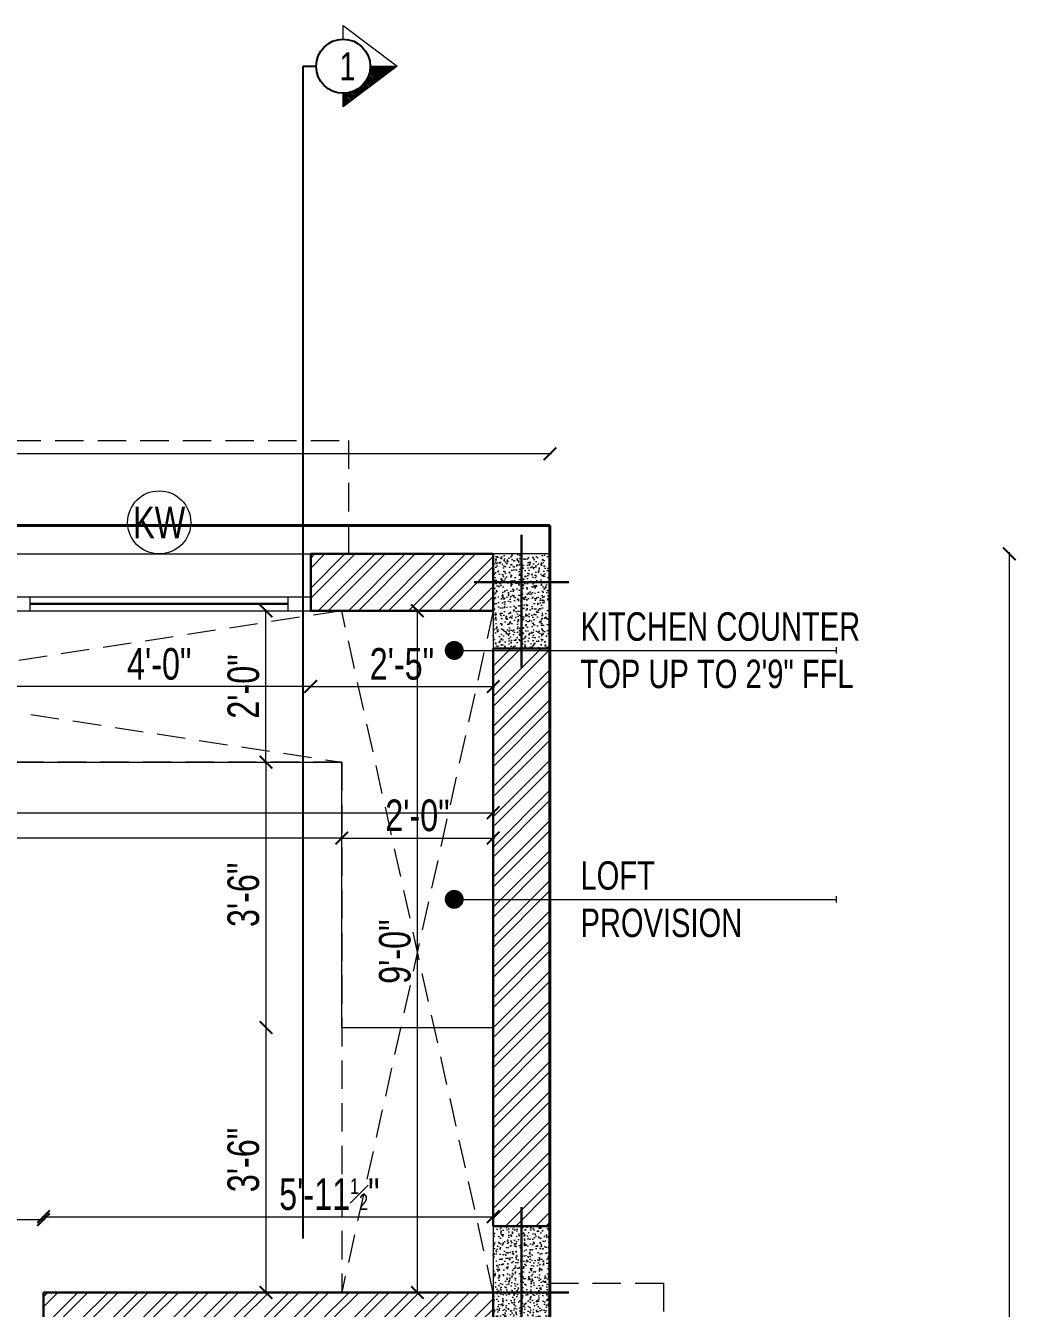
# Model space of a CAD drawing. Header units: inches. Extents: x 3365147 to 3374664, y 1380917 to 1384908.
# Drawn here: x 3365438 to 3365595, y 1383586.3 to 1383789.5 of the extents above; entities that cross this region are included whole.
import ezdxf
from ezdxf.enums import TextEntityAlignment as Align

# ---------------------------------------------------------------- set-up
doc = ezdxf.new("R2010")
doc.units = ezdxf.units.IN
doc.header["$LTSCALE"] = 18
doc.header["$MEASUREMENT"] = 0
doc.header["$PDSIZE"] = -1
for name, pattern in [('CONTINOUS', [0]), ('DASHDOT', [1, 0.5, -0.25, 0, -0.25]), ('HIDDEN', [0.375, 0.25, -0.125])]:
    doc.linetypes.add(name, pattern=pattern)
for name, color, linetype, lineweight in [('BOUNDARY-00_BC', 6, 'Continuous', 40), ('BOUNDARY-DIM_BC', 2, 'Continuous', 9), ('COLUMN-00 _BC', 1, 'Continuous', 20), ('COLUMN-00 CENTER LINE_BC', 5, 'Continuous', 30), ('COLUMN-00 HATCH_BC', 4, 'Continuous', 9), ('DETAIL-SECTION ARROW HATCH_BC', 252, 'CONTINOUS', 5), ('DETAIL-SECTION ARROW_BC', 1, 'CONTINOUS', 18), ('DETAIL-SECTION-00_BC', 2, 'DASHDOT', 25), ('DIM-03_BC', 1, 'Continuous', 9), ('DIM-04_BC', 3, 'Continuous', 9), ('JOINERY TEXT BORDER_BC', 60, 'Continuous', 9), ('JOINERY TEXT_BC', 220, 'Continuous', 15), ('KITCHEN-PLATFORM_BC', 1, 'Continuous', 20), ('LINTEL LOFT-00_BC', 41, 'HIDDEN', 13), ('SET BACK-DIM_BC', 2, 'Continuous', 9), ('SUNSHADE_BC', 1, 'HIDDEN', 20), ('TEXT-02 _BC', 3, 'CONTINOUS', 18), ('TEXT-02_ARROW_BC', 4, 'Continuous', 13), ('WALL-00_BC', 7, 'Continuous', 30), ('WALL-9 inch BRICK HATCH_BC', 22, 'Continuous', 0), ('WINDOW-00 SHUTTER_BC', 40, 'Continuous', 9), ('WINDOWS-00_BC', 30, 'Continuous', 18)]:
    doc.layers.add(name, color=color, linetype=linetype, lineweight=lineweight)
doc.styles.add('DIM_BC', font='swisscl.ttf')
doc.styles.add('WD Room text', font='swisscl.ttf')
doc.dimstyles.new('DIM_BC', dxfattribs={"dimtxt": 4, "dimasz": 2, "dimexe": 4.5, "dimexo": 0, "dimgap": 1, "dimtad": 1, "dimdec": 4, "dimzin": 3, "dimdsep": 46, "dimlunit": 4, "dimtxsty": 'DIM_BC', "dimblk": 'ARCHTICK', "dimcen": 0.0625, "dimdle": 0.25, "dimse1": 1, "dimse2": 1, "dimclrd": 7, "dimclre": 4, "dimclrt": 256, "dimadec": 0, "dimazin": 0, "dimtfac": 0.5, "dimtdec": 4, "dimtix": 1, "dimtofl": 0, "dimtmove": 2, "dimatfit": 2, "dimfxl": 0, "dimfrac": 1, "dimtolj": 1, "dimtzin": 1, "dimlwd": -1, "dimarcsym": 0})
pattern_1 = [(45, (-5330.466356968507, -4.5), (-2.386485386504598, 2.386485386504598), []), (45, (-5328.875366713507, -4.5), (-2.386485386504598, 2.386485386504598), [])]

# ---------------------------------------------------------------- blocks, each defined once
blk = doc.blocks.new('*U1275')
for p, q in [((2.328306e-10, 8.879062309206347), (24.00000000023283, 8.879062308507855)), ((1.455192e-10, 2.087628567016508), (24.00000000014552, 2.087628566288913)), ((3.573943928349763, -0.1209376908882405), (3.573943928495281, 2.087628566900093)), ((20.42605607182486, -0.1209376914121094), (20.42605607185397, 2.08762856643443)), ((5.82077e-11, -0.120937690800929), (24.00000000005821, -0.1209376914994209))]:
    blk.add_line(p, q)
at = {"layer": 'SUNSHADE_BC'}
blk.add_lwpolyline([(-5.999999999970896, 8.879062309206347), (-5.999999999970896, 26.87906230994122), (30.00000000043656, 26.87906230993394), (30.00000000043656, 8.879062309206347)], dxfattribs=at)
at = {"layer": 'WINDOW-00 SHUTTER_BC', "const_width": 0.3999999999999111}
blk.add_lwpolyline([(20.42605607185397, 0.9833454375111614), (3.573943928262451, 0.9833454378604074)], dxfattribs=at)
blk = doc.blocks.new('*U1298')
for p, q in [((2.328306e-10, 8.879062309206347), (47.99999999999297, 8.879062307809363)), ((1.455192e-10, 2.087628567016508), (47.99999999990565, 2.087628565590421)), ((3.573943928349763, -0.1209376908882405), (3.573943928495281, 2.087628566900093)), ((44.42605607158499, -0.1209376921106013), (44.42605607161411, 2.087628565735938)), ((5.82077e-11, -0.120937690800929), (47.99999999981834, -0.1209376921979128))]:
    blk.add_line(p, q)
at = {"layer": 'SUNSHADE_BC'}
blk.add_lwpolyline([(-5.999999999970896, 8.879062309206347), (-5.999999999970896, 26.87906230994122), (54.00000000019669, 26.87906230923545), (54.00000000019669, 8.879062308507855)], dxfattribs=at)
at = {"layer": 'WINDOW-00 SHUTTER_BC', "const_width": 0.3999999999999111}
blk.add_lwpolyline([(44.42605607161411, 0.9833454368126695), (3.573943928262451, 0.9833454378604074)], dxfattribs=at)
blk = doc.blocks.new('*U477')
at = {"layer": 'COLUMN-00 HATCH_BC'}
h = blk.add_hatch(dxfattribs=at)
h.set_pattern_fill('AR-CONC', color=256, scale=0.25)
h.set_pattern_definition([(49.99999999999999, (-2.582294090840695e-06, 5.996753859275486), (1.793150456501884, -0.1568803374564878), [0.1875, -2.0625]), (355, (-2.582294090840695e-06, 5.996753859275486), (-0.3468783340325, 1.88048033425003), [0.15, -1.65]), (100.45144446, (0.1494266202059092, 5.983680499275486), (1.44627211681778, 1.723599977421574), [0.15935048, -1.75285528]), (46.18420000000002, (-2.582294090840695e-06, 6.496753859275486), (2.668103326678931, -0.4137982019826913), [0.2812499999999999, -3.093749999999999]), (96.63563548999993, (0.2223392802059092, 6.462270591775487), (2.336654864185571, 2.435296501936376), [0.239025855, -2.629284399999999]), (351.1841639899999, (-2.582294090840695e-06, 6.496753859275486), (2.336654862636933, 2.435296500674975), [0.225, -2.4750000025]), (21, (0.2499974177059092, 6.371753859275486), (1.492267630296154, -1.006547226663347), [0.1875, -2.0625]), (326.0000000000001, (0.2499974177059092, 6.371753859275486), (0.6082883298039543, 1.812875112617133), [0.15, -1.65]), (71.45144474, (0.3743530527059091, 6.287874924275486), (2.100555941824928, 0.8063278820158846), [0.159350475, -1.75285528]), (37.50000000000001, (-2.582294090840695e-06, 5.996753859275486), (0.03039963829322667, 0.8322346345782787), [0, -1.63, 0, -1.675, 0, -1.65625]), (7.499999999999999, (-2.582294090840695e-06, 5.996753859275486), (0.6576738436053715, 0.9860292797059006), [0, -0.955, 0, -1.5925, 0, -0.63125]), (327.5, (-0.5575025822940909, 5.996753859275486), (1.334556090431023, -0.0563871793359495), [0, -0.625, 0, -1.95, 0, -2.5875]), (317.5, (-0.8075025822940909, 5.996753859275486), (1.457965423355966, 0.2502624558307941), [0, -0.8125, 0, -1.295, 0, -1.8375])])
h.paths.add_polyline_path([(-4.500002582668346, -4.50162307042774), (4.499997417331654, -4.501623070467758), (4.500000000374255, 10.49837692970323), (-4.499999999625745, 10.49837692974324)])
blk.add_lwpolyline([(-4.500002582668346, -4.50162307042774), (4.499997417331654, -4.501623070467758), (4.500000000374255, 10.49837692970323), (-4.499999999625745, 10.49837692974324)], close=True)
at = {"layer": 'COLUMN-00 CENTER LINE_BC'}
for p, q in [((-2.582668346176685e-06, -7.501623070409551), (3.742553359895269e-10, 13.49837692976143)), ((-7.5, -1.818989403545856e-11), (7.5, -5.820766091346741e-11))]:
    blk.add_line(p, q, dxfattribs=at)
blk = doc.blocks.new('*D1924')
at = {"layer": 'Defpoints', "color": 0, "transparency": 16777216}
for p in [(3365230.101916639, 1383710.371897448), (3365521.101916638, 1383705.871897448), (3365521.101916638, 1383705.871897448)]:
    blk.add_point(p, dxfattribs=at)
at = {"layer": 'BOUNDARY-DIM_BC', "transparency": 16777216, "insert": (3365375.601916638, 1383709.310544237), "char_height": 5.25, "attachment_point": 5, "style": 'DIM_BC'}
blk.add_mtext('\\A1;24\'-3"', dxfattribs=at)
blk = doc.blocks.new('_ArchTick')
at = {"color": 0, "linetype": 'ByBlock', "const_width": 0.15}
blk.add_lwpolyline([(-0.5, -0.5), (0.5, 0.5)], dxfattribs=at)
blk = doc.blocks.new('ARCHTICK')
at = {"color": 0, "const_width": 0.15}
blk.add_lwpolyline([(-0.5, -0.5), (0.5, 0.5)], dxfattribs=at)
blk = doc.blocks.new('*D1910')
at = {"layer": 'Defpoints', "color": 0, "transparency": 16777216}
for p in [(3365500.101914141, 1383696.844473199), (3365512.101916644, 1383696.844473199), (3365512.10191225, 1383588.8444732)]:
    blk.add_point(p, dxfattribs=at)
at = {"layer": 'DIM-04_BC', "color": 7, "linetype": 'Continuous', "transparency": 16777216}
blk.add_line((3365500.101914141, 1383588.5944732), (3365500.101914141, 1383697.094473199), dxfattribs=at)
at = {"layer": 'DIM-04_BC', "color": 7, "transparency": 16777216, "xscale": 2, "yscale": 2, "zscale": 2}
for p, rotation in [((3365500.101914141, 1383696.844473199), 90), ((3365500.101914141, 1383588.8444732), 270)]:
    blk.add_blockref('ARCHTICK', p, dxfattribs=dict(at, rotation=rotation))
at = {"layer": 'DIM-04_BC', "transparency": 16777216, "insert": (3365496.541298151, 1383642.844473198), "char_height": 5, "attachment_point": 5, "rotation": 90, "style": 'DIM_BC'}
blk.add_mtext('\\A1;9\'-0"', dxfattribs=at)
blk = doc.blocks.new('*D1969')
at = {"layer": 'Defpoints', "color": 0, "transparency": 16777216}
for p in [(3365483.182573512, 1383696.844473198), (3365512.101916642, 1383696.844473198), (3365512.101916642, 1383684.844473198)]:
    blk.add_point(p, dxfattribs=at)
at = {"layer": 'DIM-04_BC', "color": 7, "linetype": 'Continuous', "transparency": 16777216}
blk.add_line((3365482.932573512, 1383684.844473198), (3365512.351916642, 1383684.844473198), dxfattribs=at)
at = {"layer": 'DIM-04_BC', "color": 7, "transparency": 16777216, "xscale": 2, "yscale": 2, "zscale": 2, "rotation": 180}
blk.add_blockref('ARCHTICK', (3365483.182573512, 1383684.844473198), dxfattribs=at)
at = {"layer": 'DIM-04_BC', "color": 7, "transparency": 16777216, "xscale": 2, "yscale": 2, "zscale": 2}
blk.add_blockref('ARCHTICK', (3365512.101916642, 1383684.844473198), dxfattribs=at)
at = {"layer": 'DIM-04_BC', "transparency": 16777216, "insert": (3365497.642245077, 1383688.405089188), "char_height": 5, "attachment_point": 5, "style": 'DIM_BC'}
blk.add_mtext('\\A1;2\'-5"', dxfattribs=at)
blk = doc.blocks.new('*D1970')
at = {"layer": 'Defpoints', "color": 0, "transparency": 16777216}
for p in [(3365435.182573512, 1383696.844473198), (3365483.182573512, 1383696.844473197), (3365435.182573512, 1383684.844473198)]:
    blk.add_point(p, dxfattribs=at)
at = {"layer": 'DIM-04_BC', "color": 7, "linetype": 'Continuous', "transparency": 16777216}
blk.add_line((3365483.432573512, 1383684.844473198), (3365434.932573512, 1383684.844473198), dxfattribs=at)
at = {"layer": 'DIM-04_BC', "color": 7, "transparency": 16777216, "xscale": 2, "yscale": 2, "zscale": 2, "rotation": 180}
blk.add_blockref('ARCHTICK', (3365435.182573512, 1383684.844473198), dxfattribs=at)
at = {"layer": 'DIM-04_BC', "color": 7, "transparency": 16777216, "xscale": 2, "yscale": 2, "zscale": 2}
blk.add_blockref('ARCHTICK', (3365483.182573512, 1383684.844473198), dxfattribs=at)
at = {"layer": 'DIM-04_BC', "transparency": 16777216, "insert": (3365459.182573512, 1383688.405089188), "char_height": 5, "attachment_point": 5, "style": 'DIM_BC'}
blk.add_mtext('\\A1;4\'-0"', dxfattribs=at)
blk = doc.blocks.new('*D1972')
at = {"layer": 'Defpoints', "color": 0, "transparency": 16777216}
for p in [(3365512.101916643, 1383600.844473196), (3365440.851916642, 1383588.844473196), (3365512.101916643, 1383588.844473196)]:
    blk.add_point(p, dxfattribs=at)
at = {"layer": 'DIM-04_BC', "color": 7, "linetype": 'Continuous', "transparency": 16777216}
blk.add_line((3365440.601916642, 1383600.844473196), (3365512.351916643, 1383600.844473196), dxfattribs=at)
at = {"layer": 'DIM-04_BC', "color": 7, "transparency": 16777216, "xscale": 2, "yscale": 2, "zscale": 2, "rotation": 180}
blk.add_blockref('ARCHTICK', (3365440.851916642, 1383600.844473196), dxfattribs=at)
at = {"layer": 'DIM-04_BC', "color": 7, "transparency": 16777216, "xscale": 2, "yscale": 2, "zscale": 2}
blk.add_blockref('ARCHTICK', (3365512.101916643, 1383600.844473196), dxfattribs=at)
at = {"layer": 'DIM-04_BC', "transparency": 16777216, "insert": (3365486.143989752, 1383604.395259566), "char_height": 5, "attachment_point": 5, "style": 'DIM_BC'}
blk.add_mtext('\\A1;5\'-11{\\H0.5x;\\S1#2;}"', dxfattribs=at)
blk = doc.blocks.new('*D1977')
at = {"layer": 'Defpoints', "color": 0, "transparency": 16777216}
for p in [(3365332.101916642, 1383602.075425708), (3365332.101916642, 1383600.366797415), (3365440.851916642, 1383588.844473196)]:
    blk.add_point(p, dxfattribs=at)
at = {"layer": 'DIM-04_BC', "color": 7, "linetype": 'Continuous', "transparency": 16777216}
blk.add_line((3365441.101916642, 1383600.366797415), (3365331.851916642, 1383600.366797415), dxfattribs=at)
at = {"layer": 'DIM-04_BC', "color": 7, "transparency": 16777216, "xscale": 2, "yscale": 2, "zscale": 2, "rotation": 180}
blk.add_blockref('ARCHTICK', (3365332.101916642, 1383600.366797415), dxfattribs=at)
at = {"layer": 'DIM-04_BC', "color": 7, "transparency": 16777216, "xscale": 2, "yscale": 2, "zscale": 2}
blk.add_blockref('ARCHTICK', (3365440.851916642, 1383600.366797415), dxfattribs=at)
at = {"layer": 'DIM-04_BC', "transparency": 16777216, "insert": (3365386.476916642, 1383603.924136864), "char_height": 5, "attachment_point": 5, "style": 'DIM_BC'}
blk.add_mtext('\\A1;9\'-1"', dxfattribs=at)
blk = doc.blocks.new('*D1980')
at = {"layer": 'Defpoints', "color": 0, "transparency": 16777216}
for p in [(3365428.85191667, 1383588.844473197), (3365440.851916644, 1383588.844473197), (3365440.851916644, 1383584.344473197)]:
    blk.add_point(p, dxfattribs=at)
at = {"layer": 'DIM-04_BC', "color": 7, "linetype": 'Continuous', "transparency": 16777216}
for p, q in [((3365428.85191667, 1383588.844473197), (3365428.85191667, 1383590.844473197)), ((3365428.85191667, 1383584.344473197), (3365428.85191667, 1383582.344473197))]:
    blk.add_line(p, q, dxfattribs=at)
at = {"layer": 'DIM-04_BC', "color": 7, "transparency": 16777216, "xscale": 2, "yscale": 2, "zscale": 2}
for p, rotation in [((3365428.85191667, 1383588.844473197), 270), ((3365428.85191667, 1383584.344473197), 90)]:
    blk.add_blockref('ARCHTICK', p, dxfattribs=dict(at, rotation=rotation))
at = {"layer": 'DIM-04_BC', "transparency": 16777216, "insert": (3365425.351916669, 1383586.594473196), "char_height": 5, "attachment_point": 5, "rotation": 90, "style": 'DIM_BC'}
blk.add_mtext('\\A1;4{\\H0.5x;\\S1#2;}"', dxfattribs=at)
blk = doc.blocks.new('*D2002')
at = {"layer": 'Defpoints', "color": 0, "transparency": 16777216}
for p in [(3365490.608752444, 1383696.844473199), (3365404.363104706, 1383543.844473197), (3365416.138613637, 1383543.844473197)]:
    blk.add_point(p, dxfattribs=at)
at = {"layer": 'DIM-03_BC', "color": 7, "linetype": 'Continuous', "transparency": 16777216}
blk.add_line((3365404.363104706, 1383697.094473199), (3365404.363104706, 1383543.594473197), dxfattribs=at)
at = {"layer": 'DIM-03_BC', "color": 7, "transparency": 16777216, "xscale": 2, "yscale": 2, "zscale": 2}
for p, rotation in [((3365404.363104706, 1383696.844473199), 90), ((3365404.363104706, 1383543.844473197), 270)]:
    blk.add_blockref('ARCHTICK', p, dxfattribs=dict(at, rotation=rotation))
at = {"layer": 'DIM-03_BC', "transparency": 16777216, "insert": (3365388.802488712, 1383618.094473196), "char_height": 5, "attachment_point": 5, "rotation": 90, "style": 'DIM_BC'}
blk.add_mtext('\\A1;12\'-9"', dxfattribs=at)
blk = doc.blocks.new('*U838')
at = {"layer": 'JOINERY TEXT BORDER_BC'}
blk.add_circle((0, 0), 5, dxfattribs=at)
at = {"style": 'WD Room text'}
blk.add_attdef('JOINERY_TEXT', text='', height=6, dxfattribs=at).set_placement((0, 0), align=Align.MIDDLE_CENTER)
blk = doc.blocks.new('*D1922')
at = {"layer": 'Defpoints', "color": 0, "ltscale": 0.5, "transparency": 16777216}
for p in [(3365323.101914976, 1383721.703971539), (3365323.101914976, 1383705.871897448), (3365521.101916638, 1383705.871897448)]:
    blk.add_point(p, dxfattribs=at)
at = {"layer": 'SET BACK-DIM_BC', "color": 7, "ltscale": 0.5, "transparency": 16777216}
blk.add_line((3365521.351916638, 1383721.703971539), (3365322.851914976, 1383721.703971539), dxfattribs=at)
at = {"layer": 'SET BACK-DIM_BC', "color": 7, "ltscale": 0.5, "transparency": 16777216, "xscale": 2, "yscale": 2, "zscale": 2, "rotation": 180}
blk.add_blockref('ARCHTICK', (3365323.101914976, 1383721.703971539), dxfattribs=at)
at = {"layer": 'SET BACK-DIM_BC', "color": 7, "ltscale": 0.5, "transparency": 16777216, "xscale": 2, "yscale": 2, "zscale": 2}
blk.add_blockref('ARCHTICK', (3365521.101916638, 1383721.703971539), dxfattribs=at)
at = {"layer": 'SET BACK-DIM_BC', "ltscale": 0.5, "transparency": 16777216, "insert": (3365422.101915807, 1383725.264587529), "char_height": 5, "attachment_point": 5, "style": 'DIM_BC'}
blk.add_mtext('\\A1;16\'-6"', dxfattribs=at)
blk = doc.blocks.new('*D2029')
at = {"layer": 'Defpoints', "color": 0, "ltscale": 0.5, "transparency": 16777216}
for p in [(3365508.170587659, 1383705.871897449), (3365593.901766822, 1383705.871897449), (3365521.101919242, 1383025.305888607)]:
    blk.add_point(p, dxfattribs=at)
at = {"layer": 'SET BACK-DIM_BC', "color": 7, "ltscale": 0.5, "transparency": 16777216}
blk.add_line((3365593.901766822, 1383025.055888607), (3365593.901766822, 1383706.121897449), dxfattribs=at)
at = {"layer": 'SET BACK-DIM_BC', "color": 7, "ltscale": 0.5, "transparency": 16777216, "xscale": 2, "yscale": 2, "zscale": 2}
for p, rotation in [((3365593.901766822, 1383705.871897449), 90), ((3365593.901766822, 1383025.305888607), 270)]:
    blk.add_blockref('ARCHTICK', p, dxfattribs=dict(at, rotation=rotation))
at = {"layer": 'SET BACK-DIM_BC', "ltscale": 0.5, "transparency": 16777216, "insert": (3365590.341150832, 1383365.588893027), "char_height": 5, "attachment_point": 5, "rotation": 90, "style": 'DIM_BC'}
blk.add_mtext('\\A1;56\'-8{\\H0.5x;\\S1#2;}"', dxfattribs=at)
blk = doc.blocks.new('*D2025')
at = {"layer": 'Defpoints', "color": 0, "transparency": 16777216}
for p in [(3365488.101916645, 1383672.844473199), (3365476.101916661, 1383630.844473196), (3365488.101916645, 1383630.844473196)]:
    blk.add_point(p, dxfattribs=at)
at = {"layer": 'DIM-04_BC', "color": 7, "linetype": 'Continuous', "transparency": 16777216}
blk.add_line((3365476.101916661, 1383673.094473199), (3365476.101916661, 1383630.594473196), dxfattribs=at)
at = {"layer": 'DIM-04_BC', "color": 7, "transparency": 16777216, "xscale": 2, "yscale": 2, "zscale": 2}
for p, rotation in [((3365476.101916661, 1383672.844473199), 90), ((3365476.101916661, 1383630.844473196), 270)]:
    blk.add_blockref('ARCHTICK', p, dxfattribs=dict(at, rotation=rotation))
at = {"layer": 'DIM-04_BC', "transparency": 16777216, "insert": (3365472.538024132, 1383651.844473196), "char_height": 5, "attachment_point": 5, "rotation": 90, "style": 'DIM_BC'}
blk.add_mtext('\\A1;3\'-6"', dxfattribs=at)
blk = doc.blocks.new('*D2026')
at = {"layer": 'Defpoints', "color": 0, "transparency": 16777216}
for p in [(3365476.101916663, 1383696.844473199), (3365488.101916645, 1383696.844473199), (3365488.101916645, 1383672.844473199)]:
    blk.add_point(p, dxfattribs=at)
at = {"layer": 'DIM-04_BC', "color": 7, "linetype": 'Continuous', "transparency": 16777216}
blk.add_line((3365476.101916663, 1383672.594473199), (3365476.101916663, 1383697.094473199), dxfattribs=at)
at = {"layer": 'DIM-04_BC', "color": 7, "transparency": 16777216, "xscale": 2, "yscale": 2, "zscale": 2}
for p, rotation in [((3365476.101916663, 1383696.844473199), 90), ((3365476.101916663, 1383672.844473199), 270)]:
    blk.add_blockref('ARCHTICK', p, dxfattribs=dict(at, rotation=rotation))
at = {"layer": 'DIM-04_BC', "transparency": 16777216, "insert": (3365472.541300674, 1383684.844473197), "char_height": 5, "attachment_point": 5, "rotation": 90, "style": 'DIM_BC'}
blk.add_mtext('\\A1;2\'-0"', dxfattribs=at)
blk = doc.blocks.new('*D2027')
at = {"layer": 'Defpoints', "color": 0, "transparency": 16777216}
for p in [(3365332.101916641, 1383672.844473198), (3365488.101916643, 1383672.844473198), (3365332.101916641, 1383660.844473198)]:
    blk.add_point(p, dxfattribs=at)
at = {"layer": 'DIM-04_BC', "color": 7, "linetype": 'Continuous', "transparency": 16777216}
blk.add_line((3365488.351916643, 1383660.844473198), (3365331.851916641, 1383660.844473198), dxfattribs=at)
at = {"layer": 'DIM-04_BC', "color": 7, "transparency": 16777216, "xscale": 2, "yscale": 2, "zscale": 2, "rotation": 180}
blk.add_blockref('ARCHTICK', (3365332.101916641, 1383660.844473198), dxfattribs=at)
at = {"layer": 'DIM-04_BC', "color": 7, "transparency": 16777216, "xscale": 2, "yscale": 2, "zscale": 2}
blk.add_blockref('ARCHTICK', (3365488.101916643, 1383660.844473198), dxfattribs=at)
at = {"layer": 'DIM-04_BC', "transparency": 16777216, "insert": (3365410.101916642, 1383664.408365728), "char_height": 5, "attachment_point": 5, "style": 'DIM_BC'}
blk.add_mtext('\\A1;13\'-0"', dxfattribs=at)
blk = doc.blocks.new('*D2028')
at = {"layer": 'Defpoints', "color": 0, "transparency": 16777216}
for p in [(3365512.101914487, 1383675.526900394), (3365488.101916643, 1383672.844473198), (3365512.101914487, 1383660.844473199)]:
    blk.add_point(p, dxfattribs=at)
at = {"layer": 'DIM-04_BC', "color": 7, "linetype": 'Continuous', "transparency": 16777216}
blk.add_line((3365487.851916643, 1383660.844473199), (3365512.351914487, 1383660.844473199), dxfattribs=at)
at = {"layer": 'DIM-04_BC', "color": 7, "transparency": 16777216, "xscale": 2, "yscale": 2, "zscale": 2, "rotation": 180}
blk.add_blockref('ARCHTICK', (3365488.101916643, 1383660.844473199), dxfattribs=at)
at = {"layer": 'DIM-04_BC', "color": 7, "transparency": 16777216, "xscale": 2, "yscale": 2, "zscale": 2}
blk.add_blockref('ARCHTICK', (3365512.101914487, 1383660.844473199), dxfattribs=at)
at = {"layer": 'DIM-04_BC', "transparency": 16777216, "insert": (3365500.101915565, 1383664.405089188), "char_height": 5, "attachment_point": 5, "style": 'DIM_BC'}
blk.add_mtext('\\A1;2\'-0"', dxfattribs=at)
blk = doc.blocks.new('*D2036')
at = {"layer": 'Defpoints', "color": 0, "transparency": 16777216}
for p in [(3365332.101916642, 1383680.669319329), (3365512.101914341, 1383678.885832178), (3365512.101914341, 1383664.844477242)]:
    blk.add_point(p, dxfattribs=at)
at = {"layer": 'DIM-03_BC', "color": 7, "linetype": 'Continuous', "transparency": 16777216}
blk.add_line((3365331.851916642, 1383664.844477242), (3365512.351914341, 1383664.844477242), dxfattribs=at)
at = {"layer": 'DIM-03_BC', "color": 7, "transparency": 16777216, "xscale": 2, "yscale": 2, "zscale": 2, "rotation": 180}
blk.add_blockref('ARCHTICK', (3365332.101916642, 1383664.844477242), dxfattribs=at)
at = {"layer": 'DIM-03_BC', "color": 7, "transparency": 16777216, "xscale": 2, "yscale": 2, "zscale": 2}
blk.add_blockref('ARCHTICK', (3365512.101914341, 1383664.844477242), dxfattribs=at)
at = {"layer": 'DIM-03_BC', "transparency": 16777216, "insert": (3365422.101915492, 1383668.405093232), "char_height": 5, "attachment_point": 5, "style": 'DIM_BC'}
blk.add_mtext('\\A1;15\'-0"', dxfattribs=at)
blk = doc.blocks.new('*U1335')
at = {"layer": 'DETAIL-SECTION ARROW HATCH_BC', "linetype": 'Continuous', "transparency": 33554687}
h = blk.add_hatch(dxfattribs=at)
h.set_pattern_fill('ANSI31', color=256, scale=0.06451599999999999, style=0)
h.set_pattern_definition([(45, (62.10808388955135, -8.431632918223361), (-0.0057024626368789, 0.0057024626368789), [])])
h.paths.add_polyline_path([(44.10500752226417, -0.2870960000056698), (44.2017815222633, -0.2870960000056698, 0.4142135623730951), (44.39532952226315, -0.4806440000321801), (44.39532952226315, -0.6741920000113396)])
at = {"transparency": 33554687}
blk.add_line((0, 0), (44.39532952226315, 0), dxfattribs=at)
at = {"linetype": 'Continuous', "transparency": 33554687}
blk.add_line((44.39532952226315, 0), (44.39532952226315, -0.0935479999791597), dxfattribs=at)
at = {"linetype": 'CONTINOUS', "transparency": 33554687}
blk.add_circle((44.39532952226315, -0.2870960000056698), 0.193548, dxfattribs=at)
at = {"layer": 'DETAIL-SECTION ARROW_BC', "transparency": 33554687}
blk.add_line((44.39532952226315, -0.4806440000321801), (44.39532952226315, -0.6741920000113396), dxfattribs=at)
blk.add_lwpolyline([(44.58887752226232, -0.2870960000056698), (44.68565152226224, -0.2870960000056698), (44.39532952226315, -0.6741920000113396), (44.10500752226405, -0.2870960000056698), (44.2017815222633, -0.2870960000056698)], dxfattribs=at)
at = {"linetype": 'CONTINOUS', "transparency": 33554687, "style": 'DIM_BC'}
for tag, rotation, p in [('2', 269.9999999999988, (44.39532952226315, -0.2869649384067169)), ('1', 269.9999999999997, (-1.804112415015879e-16, -0.317633352561371))]:
    blk.add_attdef(tag, text='', height=0.2, rotation=rotation, dxfattribs=at).set_placement(p, align=Align.MIDDLE_CENTER)
blk = doc.blocks.new('*D2037')
at = {"layer": 'Defpoints', "color": 0, "transparency": 16777216}
for p in [(3365488.101916645, 1383630.844473196), (3365476.101916663, 1383588.844473197), (3365488.101916645, 1383588.844473197)]:
    blk.add_point(p, dxfattribs=at)
at = {"layer": 'DIM-04_BC', "color": 7, "linetype": 'Continuous', "transparency": 16777216}
blk.add_line((3365476.101916663, 1383631.094473196), (3365476.101916663, 1383588.594473197), dxfattribs=at)
at = {"layer": 'DIM-04_BC', "color": 7, "transparency": 16777216, "xscale": 2, "yscale": 2, "zscale": 2}
for p, rotation in [((3365476.101916663, 1383630.844473196), 90), ((3365476.101916663, 1383588.844473197), 270)]:
    blk.add_blockref('ARCHTICK', p, dxfattribs=dict(at, rotation=rotation))
at = {"layer": 'DIM-04_BC', "transparency": 16777216, "insert": (3365472.538024134, 1383609.844473195), "char_height": 5, "attachment_point": 5, "rotation": 90, "style": 'DIM_BC'}
blk.add_mtext('\\A1;3\'-6"', dxfattribs=at)

msp = doc.modelspace()

# ---------------------------------------------------------------- hatches: boundary and pattern name
at = {"layer": 'WALL-9 inch BRICK HATCH_BC', "transparency": 33554687}
h = msp.add_hatch(dxfattribs=at)
h.set_pattern_fill('ANSI32', color=256, scale=9)
h.set_pattern_definition([(45, (-5330.466356968507, -20.5), (-2.386485386504598, 2.386485386504598), []), (45, (-5328.875366713507, -20.5), (-2.386485386504598, 2.386485386504598), [])])
h.paths.add_polyline_path([(3365512.101916633, 1383705.844473198), (3365483.182573512, 1383705.844473198), (3365483.182573512, 1383696.844473198), (3365512.101915083, 1383696.844473198)])
h = msp.add_hatch(dxfattribs=at)
h.set_pattern_fill('ANSI32', color=256, scale=9)
h.set_pattern_definition(pattern_1)
h.paths.add_polyline_path([(3365521.101914056, 1383690.871897448), (3365512.101914054, 1383690.871897448), (3365512.101916641, 1383599.34285013), (3365521.101916641, 1383599.34285013)])
h = msp.add_hatch(dxfattribs=at)
h.set_pattern_fill('ANSI32', color=256, scale=9)
h.set_pattern_definition(pattern_1)
h.paths.add_polyline_path([(3365512.101912248, 1383588.844473196), (3365440.851916642, 1383588.844473196), (3365440.851916642, 1383584.344473196), (3365512.101911473, 1383584.344473196)])

# ---------------------------------------------------------------- linework, layer by layer
at = {"layer": 'BOUNDARY-00_BC', "transparency": 33554687}
msp.add_lwpolyline([(3365521.101916638, 1383710.371897448), (3365230.101916639, 1383710.371897448), (3365230.101916639, 1382820.814053129), (3365521.101916638, 1382820.814053129)], close=True, dxfattribs=at)
at = {"layer": 'KITCHEN-PLATFORM_BC', "transparency": 33554687}
for p, q in [((3365332.101916641, 1383672.844473198), (3365488.101916643, 1383672.844473198)), ((3365488.101916643, 1383630.844473196), (3365488.101916643, 1383672.844473198)), ((3365488.101916643, 1383630.844473196), (3365512.101916643, 1383630.844473196))]:
    msp.add_line(p, q, dxfattribs=at)
at = {"layer": 'LINTEL LOFT-00_BC'}
for p, q in [((3365332.101916642, 1383696.844473198), (3365488.101916643, 1383672.844473198)), ((3365488.101916643, 1383696.844473198), (3365332.101916642, 1383672.844473198)), ((3365512.101915083, 1383696.844473198), (3365488.101916643, 1383588.844473196)), ((3365512.101915083, 1383588.844473196), (3365488.101916643, 1383696.844473198)), ((3365488.101916643, 1383672.844473198), (3365332.101916641, 1383672.844473198))]:
    msp.add_line(p, q, dxfattribs=at)
msp.add_lwpolyline([(3365488.101916643, 1383672.844473198), (3365488.101916643, 1383588.844473196)], dxfattribs=at)
at = {"layer": 'TEXT-02_ARROW_BC'}
for p, q in [((3365566.483263073, 1383690.063816312), (3365566.483263073, 1383691.063816312)), ((3365566.483263073, 1383650.628524482), (3365566.483263073, 1383651.628524482))]:
    msp.add_line(p, q, dxfattribs=at)
at = {"layer": 'WALL-00_BC'}
for p, q in [((3365512.101916641, 1383599.34285013), (3365512.101914053, 1383690.871897448)), ((3365512.101914055, 1383690.871897448), (3365521.101914055, 1383690.871897448)), ((3365521.101914055, 1383690.871897448), (3365521.101916641, 1383599.34285013)), ((3365521.101916641, 1383599.34285013), (3365512.101916641, 1383599.34285013)), ((3365440.851916642, 1383588.844473196), (3365512.101916643, 1383588.844473196)), ((3365440.851916642, 1383584.344473196), (3365440.851916642, 1383588.844473196)), ((3365512.101916642, 1383588.844473196), (3365512.101916641, 1383588.844473196)), ((3365512.101916643, 1383584.344473196), (3365512.101916643, 1383588.844473196)), ((3365521.101916642, 1383588.844473196), (3365521.101916642, 1383584.344473197))]:
    msp.add_line(p, q, dxfattribs=at)
msp.add_lwpolyline([(3365483.182573512, 1383696.844473198), (3365483.182573512, 1383705.844473198), (3365512.101916642, 1383705.844473198), (3365512.101916642, 1383696.844473198), (3365483.182573512, 1383696.844473198)], dxfattribs=at)

# ---------------------------------------------------------------- block references
at = {"layer": 'COLUMN-00 _BC', "transparency": 33554687, "rotation": 180}
msp.add_blockref('*U477', (3365516.601914055, 1383701.370274378), dxfattribs=at)
at = {"layer": 'COLUMN-00 _BC', "transparency": 33554687}
msp.add_blockref('*U477', (3365516.601914055, 1383588.8444732), dxfattribs=at)
at = {"layer": 'DETAIL-SECTION-00_BC', "transparency": 33554687}
ref = msp.add_blockref('*U1335', (3365481.978036779, 1382799.943950406), dxfattribs=dict(at, xscale=22.14566929133859, yscale=22.14566929133859, zscale=22.14566929133859, rotation=90))
ref.add_attrib('2', '1', dxfattribs={"layer": '0', "linetype": 'CONTINOUS', "height": 4.429133858267719, "style": 'DIM_BC'}).set_placement((3365489.01223996, 1383783.108236086), align=Align.MIDDLE_CENTER)
at = {"layer": 'JOINERY TEXT_BC'}
ref = msp.add_blockref('*U838', (3365459.182573512, 1383710.844473197), dxfattribs=at)
ref.add_attrib('JOINERY_TEXT', 'KW', dxfattribs={"layer": '0', "height": 5, "style": 'WD Room text'}).set_placement((3365459.182573512, 1383710.844473197), align=Align.MIDDLE_CENTER)
at = {"layer": 'WINDOWS-00_BC'}
msp.add_blockref('*U1298', (3365435.182573512, 1383696.965410889), dxfattribs=at)
at = {"layer": 'WINDOWS-00_BC', "rotation": 270}
msp.add_blockref('*U1275', (3365512.222854333, 1383584.344473197), dxfattribs=at)

# ---------------------------------------------------------------- texts
at = {"layer": 'TEXT-02 _BC', "char_height": 4.5, "attachment_point": 4, "style": 'DIM_BC'}
for s, insert in [('KITCHEN COUNTER \\PTOP UP TO 2\'9" FFL', (3365525.937368099, 1383690.563816312)), ('LOFT \\PPROVISION  ', (3365525.937368099, 1383651.128524482))]:
    msp.add_mtext(s, dxfattribs=dict(at, insert=insert))

# ---------------------------------------------------------------- dimensions: what is measured, and where the dimension line sits
at = {"layer": 'BOUNDARY-DIM_BC'}
dim = msp.add_linear_dim(base=(3365521.101916638, 1383705.871897448), p1=(3365230.101916639, 1383710.371897448), p2=(3365521.101916638, 1383705.871897448), dimstyle='DIM_BC', override={"dimscale": 0.75, "dimtxt": 7, "dimasz": 3, "dimtad": 3, "dimdec": 1, "dimpost": '\\X', "dimsd1": 1, "dimsd2": 1, "dimclrd": 254}, dxfattribs=at)
dim.commit()
dim.dimension.update_dxf_attribs({"geometry": '*D1924', "text_midpoint": (3365375.601916638, 1383709.310544237)})
at = {"layer": 'DIM-03_BC', "transparency": 33554687}
dim = msp.add_linear_dim(base=(3365404.363104706, 1383543.844473197), p1=(3365490.608752442, 1383696.844473198), p2=(3365416.138613635, 1383543.844473196), angle=90, dimstyle='DIM_BC', override={"dimtxt": 5, "dimdec": 1, "dimpost": '\\X', "dimfxl": 0.1, "dimfxlon": 1, "dimarcsym": 1}, dxfattribs=at)
dim.commit()
dim.dimension.update_dxf_attribs({"geometry": '*D2002', "text_midpoint": (3365388.802488712, 1383618.094473196), "dimtype": 160})
dim = msp.add_linear_dim(base=(3365512.101914341, 1383664.844477242), p1=(3365332.101916642, 1383680.669319329), p2=(3365512.101914341, 1383678.885832178), dimstyle='DIM_BC', override={"dimtxt": 5, "dimdec": 1, "dimpost": '\\X', "dimfxl": 0.1, "dimfxlon": 1, "dimarcsym": 1}, dxfattribs=at)
dim.commit()
dim.dimension.update_dxf_attribs({"geometry": '*D2036', "text_midpoint": (3365422.101915492, 1383668.405093232)})
at = {"layer": 'DIM-04_BC'}
for base, p1, p2, picture, middle in [((3365435.182573512, 1383684.844473198), (3365483.182573512, 1383696.844473197), (3365435.182573512, 1383696.844473198), '*D1970', (3365459.182573512, 1383688.405089188)), ((3365512.101916642, 1383684.844473198), (3365483.182573512, 1383696.844473198), (3365512.101916642, 1383696.844473198), '*D1969', (3365497.642245077, 1383688.405089188)), ((3365512.101914487, 1383660.844473199), (3365488.101916643, 1383672.844473198), (3365512.101914487, 1383675.526900394), '*D2028', (3365500.101915565, 1383664.405089188)), ((3365332.101916641, 1383660.844473198), (3365488.101916643, 1383672.844473198), (3365332.101916641, 1383672.844473198), '*D2027', (3365410.101916642, 1383664.408365728)), ((3365332.101916642, 1383600.366797415), (3365440.851916642, 1383588.844473196), (3365332.101916642, 1383602.075425708), '*D1977', (3365386.476916642, 1383603.924136864))]:
    dim = msp.add_linear_dim(base=base, p1=p1, p2=p2, dimstyle='DIM_BC', override={"dimtxt": 5, "dimdec": 1, "dimpost": '\\X', "dimfxl": 0.1, "dimfxlon": 1, "dimarcsym": 1}, dxfattribs=at)
    dim.commit()
    dim.dimension.update_dxf_attribs({"geometry": picture, "text_midpoint": middle})
for base, p1, p2, picture, middle in [((3365476.101916663, 1383696.844473199), (3365488.101916643, 1383672.844473198), (3365488.101916643, 1383696.844473198), '*D2026', (3365472.541300674, 1383684.844473197)), ((3365500.101914141, 1383696.844473199), (3365512.101912248, 1383588.8444732), (3365512.101916642, 1383696.844473198), '*D1910', (3365496.541298151, 1383642.844473198)), ((3365476.101916661, 1383630.844473196), (3365488.101916643, 1383672.844473198), (3365488.101916643, 1383630.844473196), '*D2025', (3365472.538024132, 1383651.844473196)), ((3365476.101916663, 1383588.844473197), (3365488.101916643, 1383630.844473196), (3365488.101916643, 1383588.844473196), '*D2037', (3365472.538024134, 1383609.844473195)), ((3365428.85191667, 1383588.844473197), (3365440.851916642, 1383584.344473196), (3365440.851916642, 1383588.844473196), '*D1980', (3365425.351916669, 1383586.594473196))]:
    dim = msp.add_linear_dim(base=base, p1=p1, p2=p2, angle=90, dimstyle='DIM_BC', override={"dimtxt": 5, "dimdec": 1, "dimpost": '\\X', "dimfxl": 0.1, "dimfxlon": 1, "dimarcsym": 1}, dxfattribs=at)
    dim.commit()
    dim.dimension.update_dxf_attribs({"geometry": picture, "text_midpoint": middle})
dim = msp.add_linear_dim(base=(3365512.101916643, 1383600.844473196), p1=(3365440.851916642, 1383588.844473196), p2=(3365512.101916643, 1383588.844473196), dimstyle='DIM_BC', override={"dimtxt": 5, "dimdec": 1, "dimpost": '\\X', "dimfxl": 0.1, "dimfxlon": 1, "dimarcsym": 1}, dxfattribs=at)
dim.commit()
dim.dimension.update_dxf_attribs({"geometry": '*D1972', "text_midpoint": (3365486.143989752, 1383604.395259566), "dimtype": 160})
at = {"layer": 'SET BACK-DIM_BC', "ltscale": 0.5}
dim = msp.add_linear_dim(base=(3365323.101914976, 1383721.703971539), p1=(3365521.101916638, 1383705.871897448), p2=(3365323.101914976, 1383705.871897448), dimstyle='DIM_BC', override={"dimtxt": 5, "dimdec": 1, "dimpost": '\\X'}, dxfattribs=at)
dim.commit()
dim.dimension.update_dxf_attribs({"geometry": '*D1922', "text_midpoint": (3365422.101915807, 1383725.264587529)})
dim = msp.add_linear_dim(base=(3365593.901766822, 1383705.871897449), p1=(3365521.10191924, 1383025.305888606), p2=(3365508.170587657, 1383705.871897448), angle=90, dimstyle='DIM_BC', override={"dimtxt": 5, "dimdec": 1, "dimpost": '\\X'}, dxfattribs=at)
dim.commit()
dim.dimension.update_dxf_attribs({"geometry": '*D2029', "text_midpoint": (3365590.341150832, 1383365.588893027)})

# ---------------------------------------------------------------- leaders
at = {"layer": 'TEXT-02_ARROW_BC'}
for points in [[(3365505.931804397, 1383690.563816312), (3365566.483263073, 1383690.563816312)], [(3365505.931804397, 1383651.128524482), (3365566.483263073, 1383651.128524482)]]:
    msp.add_leader(points, dimstyle='DIM_BC', override={"dimasz": 3, "dimtad": 0, "dimclrd": 256, "dimldrblk": 'Dot', "dimfxl": 0.1, "dimfxlon": 1, "dimarcsym": 1}, dxfattribs=at)

doc.saveas('drawing.dxf')
